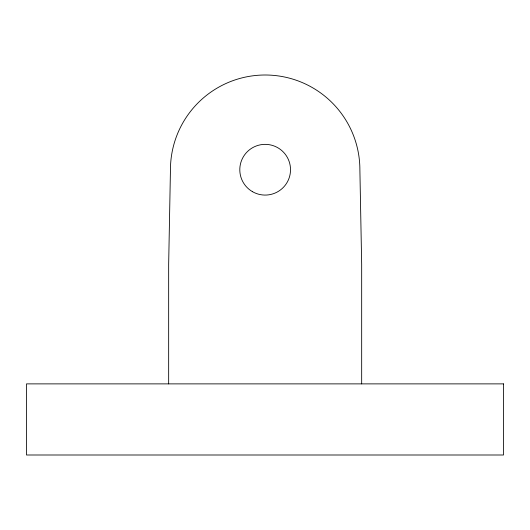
<?xml version="1.0" encoding="UTF-8"?>
<svg xmlns="http://www.w3.org/2000/svg" width="530" height="530" viewBox="0 0 530 530"><rect width="100%" height="100%" fill="white"/><g stroke="black" fill="none" stroke-linecap="round" stroke-linejoin="round"><path stroke-width="0.79" d="M361.672 383.879L361.672 264.437L359.883 169.719A94.718 94.718 0 0 0 265.166 75.002A94.718 94.718 0 0 0 170.448 169.719L168.659 264.437L168.659 383.879M503.5 383.879L26.5 383.879L26.5 454.998L503.5 454.998L503.5 383.879M252.485 191.681A25.354 25.354 0 0 0 290.519 169.719A25.354 25.354 0 0 0 252.485 147.757A25.354 25.354 0 0 0 252.485 191.681"/></g></svg>
